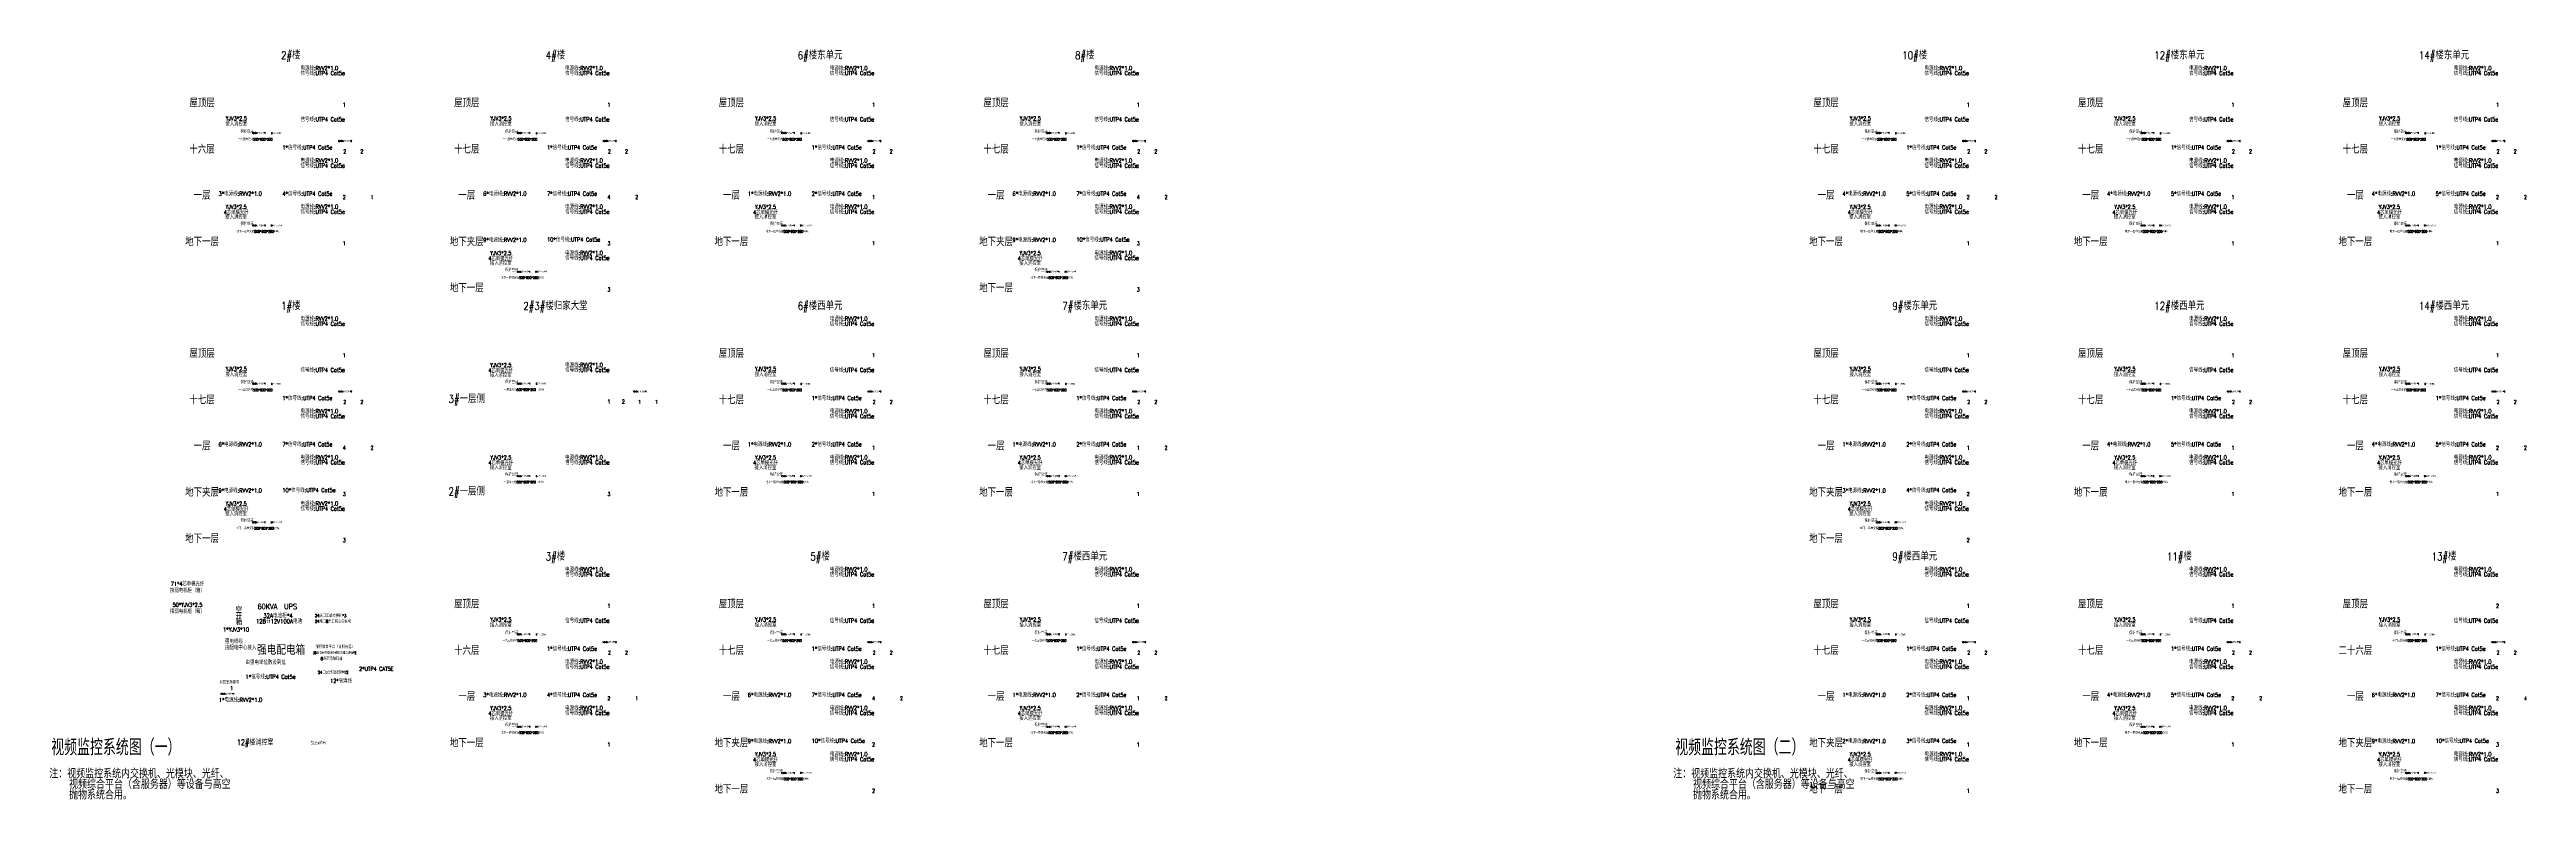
# Model space of a CAD drawing. Extents: x 2114868 to 5528286, y 1846921 to 2016792.
# Drawn here: x 2351986 to 2538926, y 1846921 to 1903473 of the extents above; entities that cross this region are included whole.
import ezdxf
from ezdxf.enums import TextEntityAlignment as Align

# ---------------------------------------------------------------- set-up
doc = ezdxf.new("R2010")
doc.units = 0
doc.header["$LTSCALE"] = 1000
doc.header["$MEASUREMENT"] = 0
for name, color, linetype in [('PUB_TITLE', 4, 'Continuous'), ('T-EQUP-LIST-PLAN', 3, 'Continuous'), ('智能化', 7, 'Continuous')]:
    doc.layers.add(name, color=color, linetype=linetype)
doc.styles.add('_TEL_DIM', font='SIMPLEX', dxfattribs={"width": 0.8, "height": 3.5, "bigfont": 'HZTXT'})
doc.styles.add('HZTXT', font='SIMPLEX.shx', dxfattribs={"width": 0.8, "height": 2500, "bigfont": 'HZTXT.shx'})

msp = doc.modelspace()

# ---------------------------------------------------------------- texts
at = {"layer": 'PUB_TITLE', "style": 'HZTXT', "width": 0.8}
for s, p in [('视频监控系统图（一）', (2352116, 1850241)), ('视频监控系统图（二）', (2474680, 1850241))]:
    msp.add_text(s, height=1218.8, dxfattribs=at).set_placement(p)
at = {"layer": 'T-EQUP-LIST-PLAN', "style": '_TEL_DIM', "width": 0.8}
for s, height, p in [('2#楼', 590, (2370195, 1903023)), ('4#楼', 590, (2390170, 1903023)), ('6#楼东单元', 590, (2410144, 1903023)), ('8#楼', 590, (2430119, 1903023)), ('10#楼', 590, (2492759, 1903023)), ('12#楼东单元', 590, (2512734, 1903023)), ('14#楼东单元', 590, (2532709, 1903023)), ('屋顶层', 590, (2363498, 1899485)), ('1', 295, (2374229, 1899313)), ('屋顶层', 590, (2383473, 1899485)), ('1', 295, (2394204, 1899313)), ('屋顶层', 590, (2403447, 1899485)), ('1', 295, (2414178, 1899313)), ('屋顶层', 590, (2423422, 1899485)), ('1', 295, (2434153, 1899313)), ('屋顶层', 590, (2486063, 1899485)), ('1', 295, (2496793, 1899313)), ('屋顶层', 590, (2506037, 1899485)), ('1', 295, (2516768, 1899313)), ('屋顶层', 590, (2526012, 1899485)), ('1', 295, (2536743, 1899313)), ('十六层', 590, (2363498, 1896000)), ('2', 295, (2374268, 1895792)), ('2', 295, (2375555, 1895792)), ('十七层', 590, (2383473, 1896000)), ('2', 295, (2394242, 1895792)), ('2', 295, (2395530, 1895792)), ('十七层', 590, (2403447, 1896000)), ('2', 295, (2414217, 1895792)), ('2', 295, (2415504, 1895792)), ('十七层', 590, (2423422, 1896000)), ('2', 295, (2434192, 1895792)), ('2', 295, (2435479, 1895792)), ('十七层', 590, (2486063, 1896000)), ('2', 295, (2496832, 1895792)), ('2', 295, (2498120, 1895792)), ('十七层', 590, (2506037, 1896000)), ('2', 295, (2516807, 1895792)), ('2', 295, (2518094, 1895792)), ('十七层', 590, (2526012, 1896000)), ('2', 295, (2536782, 1895792)), ('2', 295, (2538069, 1895792)), ('一层', 590, (2363498, 1892515)), ('2', 295, (2374229, 1892343)), ('1', 295, (2376331, 1892343)), ('一层', 590, (2383473, 1892515)), ('4', 295, (2394204, 1892343)), ('2', 295, (2396306, 1892343)), ('一层', 590, (2403447, 1892515)), ('1', 295, (2414178, 1892343)), ('一层', 590, (2423422, 1892515)), ('4', 295, (2434153, 1892343)), ('2', 295, (2436255, 1892343)), ('一层', 590, (2486063, 1892515)), ('2', 295, (2496793, 1892343)), ('2', 295, (2498895, 1892343)), ('一层', 590, (2506037, 1892515)), ('1', 295, (2516768, 1892343)), ('一层', 590, (2526012, 1892515)), ('2', 295, (2536743, 1892343)), ('2', 295, (2538845, 1892343)), ('地下一层', 590, (2363498, 1889030)), ('1', 295, (2374229, 1888858)), ('地下夹层', 590, (2383473, 1889030)), ('3', 295, (2394204, 1888858)), ('地下一层', 590, (2403447, 1889030)), ('1', 295, (2414178, 1888858)), ('地下夹层', 590, (2423422, 1889030)), ('3', 295, (2434153, 1888858)), ('地下一层', 590, (2486063, 1889030)), ('1', 295, (2496793, 1888858)), ('地下一层', 590, (2506037, 1889030)), ('1', 295, (2516768, 1888858)), ('地下一层', 590, (2526012, 1889030)), ('1', 295, (2536743, 1888858)), ('1#楼', 590, (2370195, 1884123)), ('地下一层', 590, (2383473, 1885545)), ('2#3#楼归家大堂', 590, (2390170, 1884123)), ('3', 295, (2394204, 1885373)), ('6#楼西单元', 590, (2410144, 1884123)), ('地下一层', 590, (2423422, 1885545)), ('7#楼东单元', 590, (2430119, 1884123)), ('3', 295, (2434153, 1885373)), ('9#楼东单元', 590, (2492759, 1884123)), ('12#楼西单元', 590, (2512734, 1884123)), ('14#楼西单元', 590, (2532709, 1884123)), ('屋顶层', 590, (2363498, 1880585)), ('屋顶层', 590, (2403447, 1880585)), ('屋顶层', 590, (2423422, 1880585)), ('屋顶层', 590, (2486063, 1880585)), ('屋顶层', 590, (2506037, 1880585)), ('屋顶层', 590, (2526012, 1880585)), ('1', 295, (2374229, 1880413)), ('1', 295, (2414178, 1880413)), ('1', 295, (2434153, 1880413)), ('1', 295, (2496793, 1880413)), ('1', 295, (2516768, 1880413)), ('1', 295, (2536743, 1880413)), ('十七层', 590, (2363498, 1877100)), ('2', 295, (2374268, 1876892)), ('2', 295, (2375555, 1876892)), ('3#一层侧', 590, (2383473, 1877100)), ('1', 295, (2394204, 1876928)), ('2', 295, (2395295, 1876928)), ('1', 295, (2396514, 1876892)), ('1', 295, (2397802, 1876892)), ('十七层', 590, (2403447, 1877100)), ('2', 295, (2414217, 1876892)), ('2', 295, (2415504, 1876892)), ('十七层', 590, (2423422, 1877100)), ('2', 295, (2434192, 1876892)), ('2', 295, (2435479, 1876892)), ('十七层', 590, (2486063, 1877100)), ('2', 295, (2496832, 1876892)), ('2', 295, (2498120, 1876892)), ('十七层', 590, (2506037, 1877100)), ('2', 295, (2516807, 1876892)), ('2', 295, (2518094, 1876892)), ('十七层', 590, (2526012, 1877100)), ('2', 295, (2536782, 1876892)), ('2', 295, (2538069, 1876892)), ('一层', 590, (2363498, 1873615)), ('4', 295, (2374229, 1873443)), ('2', 295, (2376331, 1873443)), ('一层', 590, (2403447, 1873615)), ('1', 295, (2414178, 1873443)), ('一层', 590, (2423422, 1873615)), ('1', 295, (2434153, 1873443)), ('2', 295, (2436255, 1873443)), ('一层', 590, (2486063, 1873615)), ('1', 295, (2496793, 1873443)), ('一层', 590, (2506037, 1873615)), ('1', 295, (2516768, 1873443)), ('一层', 590, (2526012, 1873615)), ('2', 295, (2536743, 1873443)), ('2', 295, (2538845, 1873443)), ('地下夹层', 590, (2363498, 1870130)), ('3', 295, (2374229, 1869958)), ('2#一层侧', 590, (2383473, 1870130)), ('3', 295, (2394204, 1869958)), ('地下一层', 590, (2403447, 1870130)), ('1', 295, (2414178, 1869958)), ('地下一层', 590, (2423422, 1870130)), ('1', 295, (2434153, 1869958)), ('地下夹层', 590, (2486063, 1870130)), ('2', 295, (2496793, 1869958)), ('地下一层', 590, (2506037, 1870130)), ('1', 295, (2516768, 1869958)), ('地下一层', 590, (2526012, 1870130)), ('1', 295, (2536743, 1869958)), ('地下一层', 590, (2363498, 1866645)), ('3', 295, (2374229, 1866473)), ('3#楼', 590, (2390170, 1865223)), ('5#楼', 590, (2410144, 1865223)), ('7#楼西单元', 590, (2430119, 1865223)), ('地下一层', 590, (2486063, 1866645)), ('9#楼西单元', 590, (2492759, 1865223)), ('2', 295, (2496793, 1866473)), ('11#楼', 590, (2512734, 1865223)), ('13#楼', 590, (2532709, 1865223)), ('屋顶层', 590, (2383473, 1861685)), ('屋顶层', 590, (2403447, 1861685)), ('屋顶层', 590, (2423422, 1861685)), ('屋顶层', 590, (2486063, 1861685)), ('屋顶层', 590, (2506037, 1861685)), ('屋顶层', 590, (2526012, 1861685)), ('1', 295, (2394204, 1861513)), ('1', 295, (2414178, 1861513)), ('1', 295, (2434153, 1861513)), ('1', 295, (2496793, 1861513)), ('1', 295, (2516768, 1861513)), ('2', 295, (2536743, 1861513)), ('十六层', 590, (2383473, 1858200)), ('十七层', 590, (2403447, 1858200)), ('十七层', 590, (2423422, 1858200)), ('十七层', 590, (2486063, 1858200)), ('十七层', 590, (2506037, 1858200)), ('二十六层', 590, (2526012, 1858200)), ('2', 295, (2394242, 1857992)), ('2', 295, (2395530, 1857992)), ('2', 295, (2414217, 1857992)), ('2', 295, (2415504, 1857992)), ('2', 295, (2434192, 1857992)), ('2', 295, (2435479, 1857992)), ('2', 295, (2496832, 1857992)), ('2', 295, (2498120, 1857992)), ('2', 295, (2516807, 1857992)), ('2', 295, (2518094, 1857992)), ('2', 295, (2536782, 1857992)), ('2', 295, (2538069, 1857992)), ('1', 295, (2365723, 1855316)), ('一层', 590, (2383473, 1854715)), ('2', 295, (2394204, 1854543)), ('1', 295, (2396306, 1854543)), ('一层', 590, (2403447, 1854715)), ('4', 295, (2414178, 1854543)), ('2', 295, (2416280, 1854543)), ('一层', 590, (2423422, 1854715)), ('1', 295, (2434153, 1854543)), ('2', 295, (2436255, 1854543)), ('一层', 590, (2486063, 1854715)), ('1', 295, (2496793, 1854543)), ('一层', 590, (2506037, 1854715)), ('2', 295, (2516768, 1854543)), ('2', 295, (2518870, 1854543)), ('一层', 590, (2526012, 1854715)), ('2', 295, (2536743, 1854543)), ('4', 295, (2538845, 1854543)), ('地下一层', 590, (2383473, 1851230)), ('1', 295, (2394204, 1851058)), ('地下夹层', 590, (2403447, 1851230)), ('2', 295, (2414178, 1851058)), ('地下一层', 590, (2423422, 1851230)), ('1', 295, (2434153, 1851058)), ('地下夹层', 590, (2486063, 1851230)), ('1', 295, (2496793, 1851058)), ('地下一层', 590, (2506037, 1851230)), ('1', 295, (2516768, 1851058)), ('地下夹层', 590, (2526012, 1851230)), ('3', 295, (2536743, 1851058)), ('地下一层', 590, (2403447, 1847745)), ('2', 295, (2414178, 1847573)), ('地下一层', 590, (2486063, 1847745)), ('1', 295, (2496793, 1847573)), ('地下一层', 590, (2526012, 1847745)), ('3', 295, (2536743, 1847573))]:
    msp.add_text(s, height=height, dxfattribs=at).set_placement(p, align=Align.MIDDLE)
at = {"layer": '智能化', "color": 120, "style": '_TEL_DIM', "width": 0.8}
for s, height, p in [('信号线:UTP4 Cat5e', 313.59, (2370928, 1901536)), ('电源线:RVV2*1.0', 313.59, (2370928, 1901918)), ('信号线:UTP4 Cat5e', 313.59, (2390903, 1901536)), ('电源线:RVV2*1.0', 313.59, (2390903, 1901918)), ('信号线:UTP4 Cat5e', 313.59, (2410877, 1901536)), ('电源线:RVV2*1.0', 313.59, (2410877, 1901918)), ('信号线:UTP4 Cat5e', 313.59, (2430852, 1901536)), ('电源线:RVV2*1.0', 313.59, (2430852, 1901918)), ('信号线:UTP4 Cat5e', 313.59, (2493493, 1901536)), ('电源线:RVV2*1.0', 313.59, (2493493, 1901918)), ('信号线:UTP4 Cat5e', 313.59, (2513467, 1901536)), ('电源线:RVV2*1.0', 313.59, (2513467, 1901918)), ('信号线:UTP4 Cat5e', 313.59, (2533442, 1901536)), ('电源线:RVV2*1.0', 313.59, (2533442, 1901918)), ('信号线:UTP4 Cat5e', 313.59, (2370928, 1898051)), ('信号线:UTP4 Cat5e', 313.59, (2390903, 1898051)), ('信号线:UTP4 Cat5e', 313.59, (2410877, 1898051)), ('信号线:UTP4 Cat5e', 313.59, (2430852, 1898051)), ('信号线:UTP4 Cat5e', 313.59, (2493493, 1898051)), ('信号线:UTP4 Cat5e', 313.59, (2513467, 1898051)), ('信号线:UTP4 Cat5e', 313.59, (2533442, 1898051)), ('1*信号线:UTP4 Cat5e', 313.59, (2369556, 1895932)), ('1*信号线:UTP4 Cat5e', 313.59, (2389531, 1895932)), ('1*信号线:UTP4 Cat5e', 313.59, (2409505, 1895932)), ('1*信号线:UTP4 Cat5e', 313.59, (2429480, 1895932)), ('1*信号线:UTP4 Cat5e', 313.59, (2492120, 1895932)), ('1*信号线:UTP4 Cat5e', 313.59, (2512095, 1895932)), ('1*信号线:UTP4 Cat5e', 313.59, (2532070, 1895932)), ('信号线:UTP4 Cat5e', 313.59, (2370928, 1894566)), ('电源线:RVV2*1.0', 313.59, (2370928, 1894948)), ('信号线:UTP4 Cat5e', 313.59, (2390903, 1894566)), ('电源线:RVV2*1.0', 313.59, (2390903, 1894948)), ('信号线:UTP4 Cat5e', 313.59, (2410877, 1894566)), ('电源线:RVV2*1.0', 313.59, (2410877, 1894948)), ('信号线:UTP4 Cat5e', 313.59, (2430852, 1894566)), ('电源线:RVV2*1.0', 313.59, (2430852, 1894948)), ('信号线:UTP4 Cat5e', 313.59, (2493493, 1894566)), ('电源线:RVV2*1.0', 313.59, (2493493, 1894948)), ('信号线:UTP4 Cat5e', 313.59, (2513467, 1894566)), ('电源线:RVV2*1.0', 313.59, (2513467, 1894948)), ('信号线:UTP4 Cat5e', 313.59, (2533442, 1894566)), ('电源线:RVV2*1.0', 313.59, (2533442, 1894948)), ('3*电源线:RVV2*1.0', 313.59, (2364736, 1892447)), ('4*信号线:UTP4 Cat5e', 313.59, (2369556, 1892447)), ('6*电源线:RVV2*1.0', 313.59, (2384711, 1892447)), ('7*信号线:UTP4 Cat5e', 313.59, (2389531, 1892447)), ('1*电源线:RVV2*1.0', 313.59, (2404685, 1892447)), ('2*信号线:UTP4 Cat5e', 313.59, (2409505, 1892447)), ('6*电源线:RVV2*1.0', 313.59, (2424660, 1892447)), ('7*信号线:UTP4 Cat5e', 313.59, (2429480, 1892447)), ('4*电源线:RVV2*1.0', 313.59, (2487300, 1892447)), ('5*信号线:UTP4 Cat5e', 313.59, (2492120, 1892447)), ('4*电源线:RVV2*1.0', 313.59, (2507275, 1892447)), ('5*信号线:UTP4 Cat5e', 313.59, (2512095, 1892447)), ('4*电源线:RVV2*1.0', 313.59, (2527250, 1892447)), ('5*信号线:UTP4 Cat5e', 313.59, (2532070, 1892447)), ('信号线:UTP4 Cat5e', 313.59, (2370928, 1891081)), ('电源线:RVV2*1.0', 313.59, (2370928, 1891463)), ('信号线:UTP4 Cat5e', 313.59, (2390903, 1891081)), ('电源线:RVV2*1.0', 313.59, (2390903, 1891463)), ('信号线:UTP4 Cat5e', 313.59, (2410877, 1891081)), ('电源线:RVV2*1.0', 313.59, (2410877, 1891463)), ('信号线:UTP4 Cat5e', 313.59, (2430852, 1891081)), ('电源线:RVV2*1.0', 313.59, (2430852, 1891463)), ('信号线:UTP4 Cat5e', 313.59, (2493493, 1891081)), ('电源线:RVV2*1.0', 313.59, (2493493, 1891463)), ('信号线:UTP4 Cat5e', 313.59, (2513467, 1891081)), ('电源线:RVV2*1.0', 313.59, (2513467, 1891463)), ('信号线:UTP4 Cat5e', 313.59, (2533442, 1891081)), ('电源线:RVV2*1.0', 313.59, (2533442, 1891463)), ('9*电源线:RVV2*1.0', 313.59, (2384711, 1888962)), ('10*信号线:UTP4 Cat5e', 313.59, (2389531, 1888987)), ('电源线:RVV2*1.0', 313.59, (2390903, 1887978)), ('9*电源线:RVV2*1.0', 313.59, (2424660, 1888962)), ('10*信号线:UTP4 Cat5e', 313.59, (2429480, 1888987)), ('电源线:RVV2*1.0', 313.59, (2430852, 1887978)), ('信号线:UTP4 Cat5e', 313.59, (2390903, 1887596)), ('信号线:UTP4 Cat5e', 313.59, (2430852, 1887596)), ('信号线:UTP4 Cat5e', 313.59, (2370928, 1882636)), ('电源线:RVV2*1.0', 313.59, (2370928, 1883018)), ('信号线:UTP4 Cat5e', 313.59, (2410877, 1882636)), ('电源线:RVV2*1.0', 313.59, (2410877, 1883018)), ('信号线:UTP4 Cat5e', 313.59, (2430852, 1882636)), ('电源线:RVV2*1.0', 313.59, (2430852, 1883018)), ('信号线:UTP4 Cat5e', 313.59, (2493493, 1882636)), ('电源线:RVV2*1.0', 313.59, (2493493, 1883018)), ('信号线:UTP4 Cat5e', 313.59, (2513467, 1882636)), ('电源线:RVV2*1.0', 313.59, (2513467, 1883018)), ('信号线:UTP4 Cat5e', 313.59, (2533442, 1882636)), ('电源线:RVV2*1.0', 313.59, (2533442, 1883018)), ('信号线:UTP4 Cat5e', 313.59, (2370928, 1879151)), ('信号线:UTP4 Cat5e', 313.59, (2390903, 1879151)), ('电源线:RVV2*1.0', 313.59, (2390903, 1879533)), ('信号线:UTP4 Cat5e', 313.59, (2410877, 1879151)), ('信号线:UTP4 Cat5e', 313.59, (2430852, 1879151)), ('信号线:UTP4 Cat5e', 313.59, (2493493, 1879151)), ('信号线:UTP4 Cat5e', 313.59, (2513467, 1879151)), ('信号线:UTP4 Cat5e', 313.59, (2533442, 1879151)), ('1*信号线:UTP4 Cat5e', 313.59, (2369556, 1877032)), ('1*信号线:UTP4 Cat5e', 313.59, (2409505, 1877032)), ('1*信号线:UTP4 Cat5e', 313.59, (2429480, 1877032)), ('1*信号线:UTP4 Cat5e', 313.59, (2492120, 1877032)), ('1*信号线:UTP4 Cat5e', 313.59, (2512095, 1877032)), ('1*信号线:UTP4 Cat5e', 313.59, (2532070, 1877032)), ('信号线:UTP4 Cat5e', 313.59, (2370928, 1875666)), ('电源线:RVV2*1.0', 313.59, (2370928, 1876048)), ('信号线:UTP4 Cat5e', 313.59, (2410877, 1875666)), ('电源线:RVV2*1.0', 313.59, (2410877, 1876048)), ('信号线:UTP4 Cat5e', 313.59, (2430852, 1875666)), ('电源线:RVV2*1.0', 313.59, (2430852, 1876048)), ('信号线:UTP4 Cat5e', 313.59, (2493493, 1875666)), ('电源线:RVV2*1.0', 313.59, (2493493, 1876048)), ('信号线:UTP4 Cat5e', 313.59, (2513467, 1875666)), ('电源线:RVV2*1.0', 313.59, (2513467, 1876048)), ('信号线:UTP4 Cat5e', 313.59, (2533442, 1875666)), ('电源线:RVV2*1.0', 313.59, (2533442, 1876048)), ('6*电源线:RVV2*1.0', 313.59, (2364736, 1873547)), ('7*信号线:UTP4 Cat5e', 313.59, (2369556, 1873547)), ('1*电源线:RVV2*1.0', 313.59, (2404685, 1873547)), ('2*信号线:UTP4 Cat5e', 313.59, (2409505, 1873547)), ('1*电源线:RVV2*1.0', 313.59, (2424660, 1873547)), ('2*信号线:UTP4 Cat5e', 313.59, (2429480, 1873547)), ('1*电源线:RVV2*1.0', 313.59, (2487300, 1873547)), ('2*信号线:UTP4 Cat5e', 313.59, (2492120, 1873547)), ('4*电源线:RVV2*1.0', 313.59, (2507275, 1873547)), ('5*信号线:UTP4 Cat5e', 313.59, (2512095, 1873547)), ('4*电源线:RVV2*1.0', 313.59, (2527250, 1873547)), ('5*信号线:UTP4 Cat5e', 313.59, (2532070, 1873547)), ('信号线:UTP4 Cat5e', 313.59, (2370928, 1872181)), ('电源线:RVV2*1.0', 313.59, (2370928, 1872563)), ('信号线:UTP4 Cat5e', 313.59, (2390903, 1872181)), ('电源线:RVV2*1.0', 313.59, (2390903, 1872563)), ('信号线:UTP4 Cat5e', 313.59, (2410877, 1872181)), ('电源线:RVV2*1.0', 313.59, (2410877, 1872563)), ('信号线:UTP4 Cat5e', 313.59, (2430852, 1872181)), ('电源线:RVV2*1.0', 313.59, (2430852, 1872563)), ('信号线:UTP4 Cat5e', 313.59, (2493493, 1872181)), ('电源线:RVV2*1.0', 313.59, (2493493, 1872563)), ('信号线:UTP4 Cat5e', 313.59, (2513467, 1872181)), ('电源线:RVV2*1.0', 313.59, (2513467, 1872563)), ('信号线:UTP4 Cat5e', 313.59, (2533442, 1872181)), ('电源线:RVV2*1.0', 313.59, (2533442, 1872563)), ('9*电源线:RVV2*1.0', 313.59, (2364736, 1870062)), ('10*信号线:UTP4 Cat5e', 313.59, (2369556, 1870087)), ('电源线:RVV2*1.0', 313.59, (2370928, 1869078)), ('3*电源线:RVV2*1.0', 313.59, (2487300, 1870062)), ('4*信号线:UTP4 Cat5e', 313.59, (2492120, 1870087)), ('电源线:RVV2*1.0', 313.59, (2493493, 1869078)), ('信号线:UTP4 Cat5e', 313.59, (2370928, 1868696)), ('信号线:UTP4 Cat5e', 313.59, (2493493, 1868696)), ('信号线:UTP4 Cat5e', 313.59, (2390903, 1863736)), ('电源线:RVV2*1.0', 313.59, (2390903, 1864118)), ('信号线:UTP4 Cat5e', 313.59, (2410877, 1863736)), ('电源线:RVV2*1.0', 313.59, (2410877, 1864118)), ('信号线:UTP4 Cat5e', 313.59, (2430852, 1863736)), ('电源线:RVV2*1.0', 313.59, (2430852, 1864118)), ('信号线:UTP4 Cat5e', 313.59, (2493493, 1863736)), ('电源线:RVV2*1.0', 313.59, (2493493, 1864118)), ('信号线:UTP4 Cat5e', 313.59, (2513467, 1863736)), ('电源线:RVV2*1.0', 313.59, (2513467, 1864118)), ('信号线:UTP4 Cat5e', 313.59, (2533442, 1863736)), ('电源线:RVV2*1.0', 313.59, (2533442, 1864118)), ('信号线:UTP4 Cat5e', 313.59, (2390903, 1860251)), ('信号线:UTP4 Cat5e', 313.59, (2410877, 1860251)), ('信号线:UTP4 Cat5e', 313.59, (2430852, 1860251)), ('信号线:UTP4 Cat5e', 313.59, (2493493, 1860251)), ('信号线:UTP4 Cat5e', 313.59, (2513467, 1860251)), ('信号线:UTP4 Cat5e', 313.59, (2533442, 1860251)), ('1*YJV3*10', 313.6, (2365079, 1859583)), ('强电线缆', 313.6, (2365224, 1858683)), ('由配电中心接入', 313.6, (2365224, 1858214)), ('1*信号线:UTP4 Cat5e', 313.59, (2389531, 1858132)), ('1*信号线:UTP4 Cat5e', 313.59, (2409505, 1858132)), ('1*信号线:UTP4 Cat5e', 313.59, (2429480, 1858132)), ('1*信号线:UTP4 Cat5e', 313.59, (2492120, 1858132)), ('1*信号线:UTP4 Cat5e', 313.59, (2512095, 1858132)), ('1*信号线:UTP4 Cat5e', 313.59, (2532070, 1858132)), ('由强电单位敷设到位', 313.6, (2366773, 1857104)), ('1*信号线:UTP4 Cat5e', 313.59, (2366781, 1856016)), ('信号线:UTP4 Cat5e', 313.59, (2390903, 1856766)), ('电源线:RVV2*1.0', 313.59, (2390903, 1857148)), ('信号线:UTP4 Cat5e', 313.59, (2410877, 1856766)), ('电源线:RVV2*1.0', 313.59, (2410877, 1857148)), ('信号线:UTP4 Cat5e', 313.59, (2430852, 1856766)), ('电源线:RVV2*1.0', 313.59, (2430852, 1857148)), ('信号线:UTP4 Cat5e', 313.59, (2493493, 1856766)), ('电源线:RVV2*1.0', 313.59, (2493493, 1857148)), ('信号线:UTP4 Cat5e', 313.59, (2513467, 1856766)), ('电源线:RVV2*1.0', 313.59, (2513467, 1857148)), ('信号线:UTP4 Cat5e', 313.59, (2533442, 1856766)), ('电源线:RVV2*1.0', 313.59, (2533442, 1857148)), ('1*电源线:RVV2*1.0', 313.59, (2364762, 1854273)), ('3*电源线:RVV2*1.0', 313.59, (2384711, 1854647)), ('4*信号线:UTP4 Cat5e', 313.59, (2389531, 1854647)), ('6*电源线:RVV2*1.0', 313.59, (2404685, 1854647)), ('7*信号线:UTP4 Cat5e', 313.59, (2409505, 1854647)), ('1*电源线:RVV2*1.0', 313.59, (2424660, 1854647)), ('2*信号线:UTP4 Cat5e', 313.59, (2429480, 1854647)), ('1*电源线:RVV2*1.0', 313.59, (2487300, 1854647)), ('2*信号线:UTP4 Cat5e', 313.59, (2492120, 1854647)), ('4*电源线:RVV2*1.0', 313.59, (2507275, 1854647)), ('5*信号线:UTP4 Cat5e', 313.59, (2512095, 1854647)), ('6*电源线:RVV2*1.0', 313.59, (2527250, 1854647)), ('7*信号线:UTP4 Cat5e', 313.59, (2532070, 1854647)), ('信号线:UTP4 Cat5e', 313.59, (2390903, 1853281)), ('电源线:RVV2*1.0', 313.59, (2390903, 1853663)), ('信号线:UTP4 Cat5e', 313.59, (2410877, 1853281)), ('电源线:RVV2*1.0', 313.59, (2410877, 1853663)), ('信号线:UTP4 Cat5e', 313.59, (2430852, 1853281)), ('电源线:RVV2*1.0', 313.59, (2430852, 1853663)), ('信号线:UTP4 Cat5e', 313.59, (2493493, 1853281)), ('电源线:RVV2*1.0', 313.59, (2493493, 1853663)), ('信号线:UTP4 Cat5e', 313.59, (2513467, 1853281)), ('电源线:RVV2*1.0', 313.59, (2513467, 1853663)), ('信号线:UTP4 Cat5e', 313.59, (2533442, 1853281)), ('电源线:RVV2*1.0', 313.59, (2533442, 1853663)), ('9*电源线:RVV2*1.0', 313.59, (2404685, 1851162)), ('10*信号线:UTP4 Cat5e', 313.59, (2409505, 1851187)), ('2*电源线:RVV2*1.0', 313.59, (2487300, 1851162)), ('3*信号线:UTP4 Cat5e', 313.59, (2492120, 1851187)), ('9*电源线:RVV2*1.0', 313.59, (2527250, 1851162)), ('10*信号线:UTP4 Cat5e', 313.59, (2532070, 1851187)), ('信号线:UTP4 Cat5e', 313.59, (2410877, 1849796)), ('电源线:RVV2*1.0', 313.59, (2410877, 1850178)), ('信号线:UTP4 Cat5e', 313.59, (2493493, 1849796)), ('电源线:RVV2*1.0', 313.59, (2493493, 1850178)), ('信号线:UTP4 Cat5e', 313.59, (2533442, 1849796)), ('电源线:RVV2*1.0', 313.59, (2533442, 1850178))]:
    msp.add_text(s, height=height, dxfattribs=at).set_placement(p)
at = {"layer": '智能化', "color": 2, "linetype": 'ByBlock', "style": '_TEL_DIM', "width": 0.8}
for s, height, p in [('YJV3*2.5', 303.5, (2366080, 1898283)), ('接入消控室', 303.5, (2366080, 1897870)), ('YJV3*2.5', 303.5, (2386054, 1898283)), ('接入消控室', 303.5, (2386054, 1897870)), ('YJV3*2.5', 303.5, (2406029, 1898283)), ('接入消控室', 303.5, (2406029, 1897870)), ('YJV3*2.5', 303.5, (2426004, 1898283)), ('接入消控室', 303.5, (2426004, 1897870)), ('YJV3*2.5', 303.5, (2488644, 1898283)), ('接入消控室', 303.5, (2488644, 1897870)), ('YJV3*2.5', 303.5, (2508619, 1898283)), ('接入消控室', 303.5, (2508619, 1897870)), ('YJV3*2.5', 303.5, (2528594, 1898283)), ('接入消控室', 303.5, (2528594, 1897870)), ('十六层单元箱500*600*200', 180, (2367499, 1896700)), ('12V5A开关电源*1', 112.5, (2367771, 1897177)), ('8口千兆交换机', 108, (2369114, 1897153)), ('12V5A开关电源*2', 112.5, (2374281, 1896580)), ('十七层单元箱500*600*200', 180, (2387474, 1896700)), ('12V5A开关电源*1', 112.5, (2387746, 1897177)), ('8口千兆交换机', 108, (2389088, 1897153)), ('12V5A开关电源*2', 112.5, (2394256, 1896580)), ('十七层单元箱500*600*200', 180, (2407448, 1896700)), ('12V5A开关电源*1', 112.5, (2407720, 1897177)), ('8口千兆交换机', 108, (2409063, 1897153)), ('12V5A开关电源*2', 112.5, (2414231, 1896580)), ('十七层单元箱500*600*200', 180, (2427423, 1896700)), ('12V5A开关电源*1', 112.5, (2427695, 1897177)), ('8口千兆交换机', 108, (2429038, 1897153)), ('12V5A开关电源*2', 112.5, (2434206, 1896580)), ('十七层单元箱500*600*200', 180, (2490063, 1896700)), ('12V5A开关电源*1', 112.5, (2490335, 1897177)), ('8口千兆交换机', 108, (2491678, 1897153)), ('12V5A开关电源*2', 112.5, (2496846, 1896580)), ('十七层单元箱500*600*200', 180, (2510038, 1896700)), ('12V5A开关电源*1', 112.5, (2510310, 1897177)), ('8口千兆交换机', 108, (2511653, 1897153)), ('12V5A开关电源*2', 112.5, (2516821, 1896580)), ('十七层单元箱500*600*200', 180, (2530013, 1896700)), ('12V5A开关电源*1', 112.5, (2530285, 1897177)), ('8口千兆交换机', 108, (2531628, 1897153)), ('12V5A开关电源*2', 112.5, (2536795, 1896580)), ('YJV3*2.5', 303.5, (2366068, 1891612)), ('4芯单模光纤', 303.5, (2366068, 1891196)), ('接入消控室', 303.5, (2366068, 1890847)), ('12V5A开关电源*2', 112.5, (2367771, 1890201)), ('24口千兆交换机', 108, (2369114, 1890204)), ('YJV3*2.5', 303.5, (2406018, 1891612)), ('4芯单模光纤', 303.5, (2406018, 1891196)), ('接入消控室', 303.5, (2406018, 1890847)), ('12V5A开关电源*1', 112.5, (2407720, 1890201)), ('24口千兆交换机', 108, (2409063, 1890204)), ('YJV3*2.5', 303.5, (2488633, 1891612)), ('4芯单模光纤', 303.5, (2488633, 1891196)), ('接入消控室', 303.5, (2488633, 1890847)), ('12V5A开关电源*2', 112.5, (2490335, 1890201)), ('24口千兆交换机', 108, (2491678, 1890204)), ('YJV3*2.5', 303.5, (2508608, 1891612)), ('4芯单模光纤', 303.5, (2508608, 1891196)), ('接入消控室', 303.5, (2508608, 1890847)), ('12V5A开关电源*2', 112.5, (2510310, 1890201)), ('24口千兆交换机', 108, (2511653, 1890204)), ('YJV3*2.5', 303.5, (2528582, 1891612)), ('4芯单模光纤', 303.5, (2528582, 1891196)), ('接入消控室', 303.5, (2528582, 1890847)), ('12V5A开关电源*1', 112.5, (2530285, 1890201)), ('24口千兆交换机', 108, (2531628, 1890204)), ('地下一层单元箱500*600*200', 180, (2367499, 1889751)), ('光模块', 135, (2369114, 1889751)), ('YJV3*2.5', 303.5, (2386043, 1888127)), ('地下一层单元箱500*600*200', 180, (2407448, 1889751)), ('光模块', 135, (2409064, 1889751)), ('YJV3*2.5', 303.5, (2425993, 1888127)), ('地下一层单元箱500*600*200', 180, (2490063, 1889751)), ('光模块', 135, (2491679, 1889751)), ('地下一层单元箱500*600*200', 180, (2510038, 1889751)), ('光模块', 135, (2511654, 1889751)), ('地下一层单元箱500*600*200', 180, (2530013, 1889751)), ('光模块', 135, (2531628, 1889751)), ('4芯单模光纤', 303.5, (2386043, 1887711)), ('接入消控室', 303.5, (2386043, 1887362)), ('地下一层单元箱500*600*200', 180, (2387474, 1886266)), ('12V5A开关电源*4', 112.5, (2387746, 1886716)), ('24口千兆交换机', 108, (2389088, 1886719)), ('光模块', 135, (2389089, 1886266)), ('4芯单模光纤', 303.5, (2425993, 1887711)), ('接入消控室', 303.5, (2425993, 1887362)), ('地下一层单元箱500*600*200', 180, (2427423, 1886266)), ('12V5A开关电源*4', 112.5, (2427695, 1886716)), ('24口千兆交换机', 108, (2429038, 1886719)), ('光模块', 135, (2429039, 1886266)), ('YJV3*2.5', 303.5, (2366080, 1879383)), ('接入消控室', 303.5, (2366080, 1878970)), ('YJV3*2.5', 303.5, (2386043, 1879682)), ('4芯单模光纤', 303.5, (2386043, 1879266)), ('接入消控室', 303.5, (2386043, 1878917)), ('YJV3*2.5', 303.5, (2406029, 1879383)), ('接入消控室', 303.5, (2406029, 1878970)), ('YJV3*2.5', 303.5, (2426004, 1879383)), ('接入消控室', 303.5, (2426004, 1878970)), ('YJV3*2.5', 303.5, (2488644, 1879383)), ('接入消控室', 303.5, (2488644, 1878970)), ('YJV3*2.5', 303.5, (2508619, 1879383)), ('接入消控室', 303.5, (2508619, 1878970)), ('YJV3*2.5', 303.5, (2528594, 1879383)), ('接入消控室', 303.5, (2528594, 1878970)), ('十七层单元箱500*600*200', 180, (2367499, 1877800)), ('12V5A开关电源*1', 112.5, (2367771, 1878277)), ('8口千兆交换机', 108, (2369114, 1878253)), ('12V5A开关电源*2', 112.5, (2374281, 1877680)), ('一层单元箱500*600*200', 180, (2387474, 1877821)), ('12V5A开关电源*1', 112.5, (2387746, 1878271)), ('8口千兆交换机', 108, (2389088, 1878274)), ('光模块', 135, (2389089, 1877821)), ('12V5A开关电源*1', 112.5, (2396528, 1877680)), ('十七层单元箱500*600*200', 180, (2407448, 1877800)), ('12V5A开关电源*1', 112.5, (2407720, 1878277)), ('8口千兆交换机', 108, (2409063, 1878253)), ('12V5A开关电源*2', 112.5, (2414231, 1877680)), ('十七层单元箱500*600*200', 180, (2427423, 1877800)), ('12V5A开关电源*1', 112.5, (2427695, 1878277)), ('8口千兆交换机', 108, (2429038, 1878253)), ('12V5A开关电源*2', 112.5, (2434206, 1877680)), ('十七层单元箱500*600*200', 180, (2490063, 1877800)), ('12V5A开关电源*1', 112.5, (2490335, 1878277)), ('8口千兆交换机', 108, (2491678, 1878253)), ('12V5A开关电源*2', 112.5, (2496846, 1877680)), ('十七层单元箱500*600*200', 180, (2510038, 1877800)), ('12V5A开关电源*1', 112.5, (2510310, 1878277)), ('8口千兆交换机', 108, (2511653, 1878253)), ('12V5A开关电源*2', 112.5, (2516821, 1877680)), ('十七层单元箱500*600*200', 180, (2530013, 1877800)), ('12V5A开关电源*1', 112.5, (2530285, 1878277)), ('8口千兆交换机', 108, (2531628, 1878253)), ('12V5A开关电源*2', 112.5, (2536795, 1877680)), ('YJV3*2.5', 303.5, (2386043, 1872712)), ('4芯单模光纤', 303.5, (2386043, 1872296)), ('接入消控室', 303.5, (2386043, 1871947)), ('12V5A开关电源*1', 112.5, (2387746, 1871301)), ('8口千兆交换机', 108, (2389088, 1871304)), ('YJV3*2.5', 303.5, (2406018, 1872712)), ('4芯单模光纤', 303.5, (2406018, 1872296)), ('接入消控室', 303.5, (2406018, 1871947)), ('12V5A开关电源*1', 112.5, (2407720, 1871301)), ('24口千兆交换机', 108, (2409063, 1871304)), ('YJV3*2.5', 303.5, (2425993, 1872712)), ('4芯单模光纤', 303.5, (2425993, 1872296)), ('接入消控室', 303.5, (2425993, 1871947)), ('12V5A开关电源*2', 112.5, (2427695, 1871301)), ('24口千兆交换机', 108, (2429038, 1871304)), ('YJV3*2.5', 303.5, (2508608, 1872712)), ('4芯单模光纤', 303.5, (2508608, 1872296)), ('接入消控室', 303.5, (2508608, 1871947)), ('12V5A开关电源*2', 112.5, (2510310, 1871301)), ('24口千兆交换机', 108, (2511653, 1871304)), ('YJV3*2.5', 303.5, (2528582, 1872712)), ('4芯单模光纤', 303.5, (2528582, 1872296)), ('接入消控室', 303.5, (2528582, 1871947)), ('12V5A开关电源*1', 112.5, (2530285, 1871301)), ('24口千兆交换机', 108, (2531628, 1871304)), ('一层单元箱500*600*200', 180, (2387474, 1870851)), ('光模块', 135, (2389089, 1870851)), ('地下一层单元箱500*600*200', 180, (2407448, 1870851)), ('光模块', 135, (2409064, 1870851)), ('地下一层单元箱500*600*200', 180, (2427423, 1870851)), ('光模块', 135, (2429039, 1870851)), ('地下一层单元箱500*600*200', 180, (2510038, 1870851)), ('光模块', 135, (2511654, 1870851)), ('地下一层单元箱500*600*200', 180, (2530013, 1870851)), ('光模块', 135, (2531628, 1870851)), ('YJV3*2.5', 303.5, (2366068, 1869227)), ('4芯单模光纤', 303.5, (2366068, 1868811)), ('接入消控室', 303.5, (2366068, 1868462)), ('12V5A开关电源*4', 112.5, (2367771, 1867816)), ('24口千兆交换机', 108, (2369114, 1867819)), ('YJV3*2.5', 303.5, (2488633, 1869227)), ('4芯单模光纤', 303.5, (2488633, 1868811)), ('接入消控室', 303.5, (2488633, 1868462)), ('12V5A开关电源*4', 112.5, (2490335, 1867816)), ('24口千兆交换机', 108, (2491678, 1867819)), ('地下一层单元箱500*600*200', 180, (2367499, 1867366)), ('光模块', 135, (2369114, 1867366)), ('地下一层单元箱500*600*200', 180, (2490063, 1867366)), ('光模块', 135, (2491679, 1867366)), ('71*4芯单模光纤', 303.5, (2362398, 1863176)), ('接弱电机柜（箱）', 303.5, (2362398, 1862681)), ('50*YJV3*2.5', 303.45, (2362398, 1861602)), ('接弱电机柜（箱）', 303.5, (2362398, 1861107)), ('箱', 450, (2366274, 1860300)), ('开', 450, (2366274, 1860744)), ('空', 450, (2366274, 1861191)), ('YJV3*2.5', 303.5, (2386054, 1860483)), ('接入消控室', 303.5, (2386054, 1860070)), ('YJV3*2.5', 303.5, (2406029, 1860483)), ('接入消控室', 303.5, (2406029, 1860070)), ('YJV3*2.5', 303.5, (2426004, 1860483)), ('接入消控室', 303.5, (2426004, 1860070)), ('YJV3*2.5', 303.5, (2488644, 1860483)), ('接入消控室', 303.5, (2488644, 1860070)), ('YJV3*2.5', 303.5, (2508619, 1860483)), ('接入消控室', 303.5, (2508619, 1860070)), ('YJV3*2.5', 303.5, (2528594, 1860483)), ('接入消控室', 303.5, (2528594, 1860070)), ('十六层单元箱500*600*200', 180, (2387474, 1858900)), ('12V5A开关电源*1', 112.5, (2387746, 1859377)), ('8口千兆交换机', 108, (2389088, 1859353)), ('12V5A开关电源*2', 112.5, (2394256, 1858780)), ('十七层单元箱500*600*200', 180, (2407448, 1858900)), ('12V5A开关电源*1', 112.5, (2407720, 1859377)), ('8口千兆交换机', 108, (2409063, 1859353)), ('12V5A开关电源*2', 112.5, (2414231, 1858780)), ('十七层单元箱500*600*200', 180, (2427423, 1858900)), ('12V5A开关电源*2', 112.5, (2427695, 1859377)), ('8口千兆交换机', 108, (2429038, 1859353)), ('12V5A开关电源*2', 112.5, (2434206, 1858780)), ('十七层单元箱500*600*200', 180, (2490063, 1858900)), ('12V5A开关电源*1', 112.5, (2490335, 1859377)), ('8口千兆交换机', 108, (2491678, 1859353)), ('12V5A开关电源*2', 112.5, (2496846, 1858780)), ('十七层单元箱500*600*200', 180, (2510038, 1858900)), ('12V5A开关电源*1', 112.5, (2510310, 1859377)), ('8口千兆交换机', 108, (2511653, 1859353)), ('12V5A开关电源*2', 112.5, (2516821, 1858780)), ('二十六层单元箱500*600*200', 180, (2530013, 1858900)), ('12V5A开关电源*1', 112.5, (2530285, 1859377)), ('8口千兆交换机', 108, (2531628, 1859353)), ('12V5A开关电源*2', 112.5, (2536795, 1858780)), ('12V5A开关电源*1', 112.5, (2365398, 1854880)), ('YJV3*2.5', 303.5, (2386043, 1853812)), ('4芯单模光纤', 303.5, (2386043, 1853396)), ('接入消控室', 303.5, (2386043, 1853047)), ('YJV3*2.5', 303.5, (2425993, 1853812)), ('4芯单模光纤', 303.5, (2425993, 1853396)), ('接入消控室', 303.5, (2425993, 1853047)), ('YJV3*2.5', 303.5, (2508608, 1853812)), ('4芯单模光纤', 303.5, (2508608, 1853396)), ('接入消控室', 303.5, (2508608, 1853047)), ('地下一层单元箱500*600*200', 180, (2387474, 1851951)), ('12V5A开关电源*2', 112.5, (2387746, 1852401)), ('24口千兆交换机', 108, (2389088, 1852404)), ('光模块', 135, (2389089, 1851951)), ('地下一层单元箱500*600*200', 180, (2427423, 1851951)), ('12V5A开关电源*1', 112.5, (2427695, 1852401)), ('24口千兆交换机', 108, (2429038, 1852404)), ('光模块', 135, (2429039, 1851951)), ('地下一层单元箱500*600*200', 180, (2510038, 1851951)), ('12V5A开关电源*2', 112.5, (2510310, 1852401)), ('24口千兆交换机', 108, (2511653, 1852404)), ('光模块', 135, (2511654, 1851951)), ('YJV3*2.5', 303.5, (2406018, 1850327)), ('4芯单模光纤', 303.5, (2406018, 1849911)), ('接入消控室', 303.5, (2406018, 1849562)), ('12V5A开关电源*4', 112.5, (2407720, 1848916)), ('24口千兆交换机', 108, (2409063, 1848919)), ('YJV3*2.5', 303.5, (2488633, 1850327)), ('4芯单模光纤', 303.5, (2488633, 1849911)), ('接入消控室', 303.5, (2488633, 1849562)), ('12V5A开关电源*1', 112.5, (2490335, 1848916)), ('24口千兆交换机', 108, (2491678, 1848919)), ('YJV3*2.5', 303.5, (2528582, 1850327)), ('4芯单模光纤', 303.5, (2528582, 1849911)), ('接入消控室', 303.5, (2528582, 1849562)), ('12V5A开关电源*4', 112.5, (2530285, 1848916)), ('24口千兆交换机', 108, (2531628, 1848919)), ('地下一层单元箱500*600*200', 180, (2407448, 1848466)), ('光模块', 135, (2409064, 1848466)), ('地下一层单元箱500*600*200', 180, (2490063, 1848466)), ('光模块', 135, (2491679, 1848466)), ('地下一层单元箱500*600*200', 180, (2530013, 1848466)), ('光模块', 135, (2531628, 1848466))]:
    msp.add_text(s, height=height, dxfattribs=at).set_placement(p, align=Align.MIDDLE_CENTER)
for s, height, p in [('保护空开', 225, (2366407, 1897178)), ('保护空开', 225, (2386381, 1897178)), ('保护空开', 225, (2406356, 1897178)), ('保护空开', 225, (2426331, 1897178)), ('保护空开', 225, (2488971, 1897178)), ('保护空开', 225, (2508946, 1897178)), ('保护空开', 225, (2528921, 1897178)), ('保护空开', 225, (2366407, 1890229)), ('保护空开', 225, (2406356, 1890229)), ('保护空开', 225, (2488971, 1890229)), ('保护空开', 225, (2508946, 1890229)), ('保护空开', 225, (2528921, 1890229)), ('保护空开', 225, (2386381, 1886744)), ('保护空开', 225, (2426331, 1886744)), ('保护空开', 225, (2366407, 1878278)), ('保护空开', 225, (2386381, 1878299)), ('保护空开', 225, (2406356, 1878278)), ('保护空开', 225, (2426331, 1878278)), ('保护空开', 225, (2488971, 1878278)), ('保护空开', 225, (2508946, 1878278)), ('保护空开', 225, (2528921, 1878278)), ('保护空开', 225, (2386381, 1871329)), ('保护空开', 225, (2406356, 1871329)), ('保护空开', 225, (2426331, 1871329)), ('保护空开', 225, (2508946, 1871329)), ('保护空开', 225, (2528921, 1871329)), ('保护空开', 225, (2366407, 1867844)), ('保护空开', 225, (2488971, 1867844)), ('保护空开', 225, (2386381, 1859378)), ('保护空开', 225, (2406356, 1859378)), ('保护空开', 225, (2426331, 1859378)), ('保护空开', 225, (2488971, 1859378)), ('保护空开', 225, (2508946, 1859378)), ('保护空开', 225, (2528921, 1859378)), ('2*UTP4 CAT5E', 303.45, (2375348, 1856618)), ('12*高清线', 303.5, (2373167, 1855706)), ('保护空开', 225, (2386381, 1852429)), ('保护空开', 225, (2426331, 1852429)), ('保护空开', 225, (2508946, 1852429)), ('保护空开', 225, (2406356, 1848944)), ('保护空开', 225, (2488971, 1848944)), ('保护空开', 225, (2528921, 1848944))]:
    msp.add_text(s, height=height, dxfattribs=at).set_placement(p)
at = {"layer": '智能化', "color": 3, "linetype": 'ByBlock', "ltscale": 500, "style": '_TEL_DIM', "width": 0.8}
for s, height, p in [('128节12V100A电池', 326.25, (2367569, 1860198, -22)), ('60KVA  UPS', 407.8, (2367683, 1861267, -28)), ('32A电池柜*4', 326.2, (2368120, 1860615, -22))]:
    msp.add_text(s, height=height, dxfattribs=at).set_placement(p)
at = {"layer": '智能化', "linetype": 'ByBlock', "ltscale": 0.7, "style": '_TEL_DIM', "width": 0.8}
for s, height, p in [('24光口汇聚交换机*3', 227.6, (2372015, 1860664)), ('24电口8光口核心交换机', 227.6, (2372015, 1860229)), ('视频综合平台（含服务器）', 227.6, (2372063, 1858322)), ('36盘位网络视频存储服务器含硬盘*2', 182.08, (2371861, 1857885)), ('24口光纤配线架*12', 227.6, (2372238, 1856381)), ('8路高清解码器', 227.6, (2372444, 1857422)), ('消控室摄像机', 227.6, (2364820, 1855645))]:
    msp.add_text(s, height=height, dxfattribs=at).set_placement(p)
at = {"layer": '智能化', "color": 3, "linetype": 'ByBlock', "style": '_TEL_DIM', "width": 0.8}
for s, height, p in [('强电配电箱', 758.6, (2369466, 1858207)), ('12#楼消控室', 421.5, (2367504, 1851218)), ('监控操作台', 210.7, (2372271, 1851184, 52))]:
    msp.add_text(s, height=height, dxfattribs=at).set_placement(p, align=Align.MIDDLE_CENTER)
at = {"layer": '智能化', "style": '_TEL_DIM', "width": 0.8}
for s, p in [('注：视频监控系统内交换机、光模块、光纤、', (2351965, 1848525)), ('注：视频监控系统内交换机、光模块、光纤、', (2474530, 1848525)), ('    抛物系统合用。', (2351965, 1846925)), ('    视频综合平台（含服务器）等设备与高空', (2351965, 1847725)), ('    抛物系统合用。', (2474530, 1846925)), ('    视频综合平台（含服务器）等设备与高空', (2474530, 1847725))]:
    msp.add_text(s, height=627.18, dxfattribs=at).set_placement(p)

doc.saveas('drawing.dxf')
